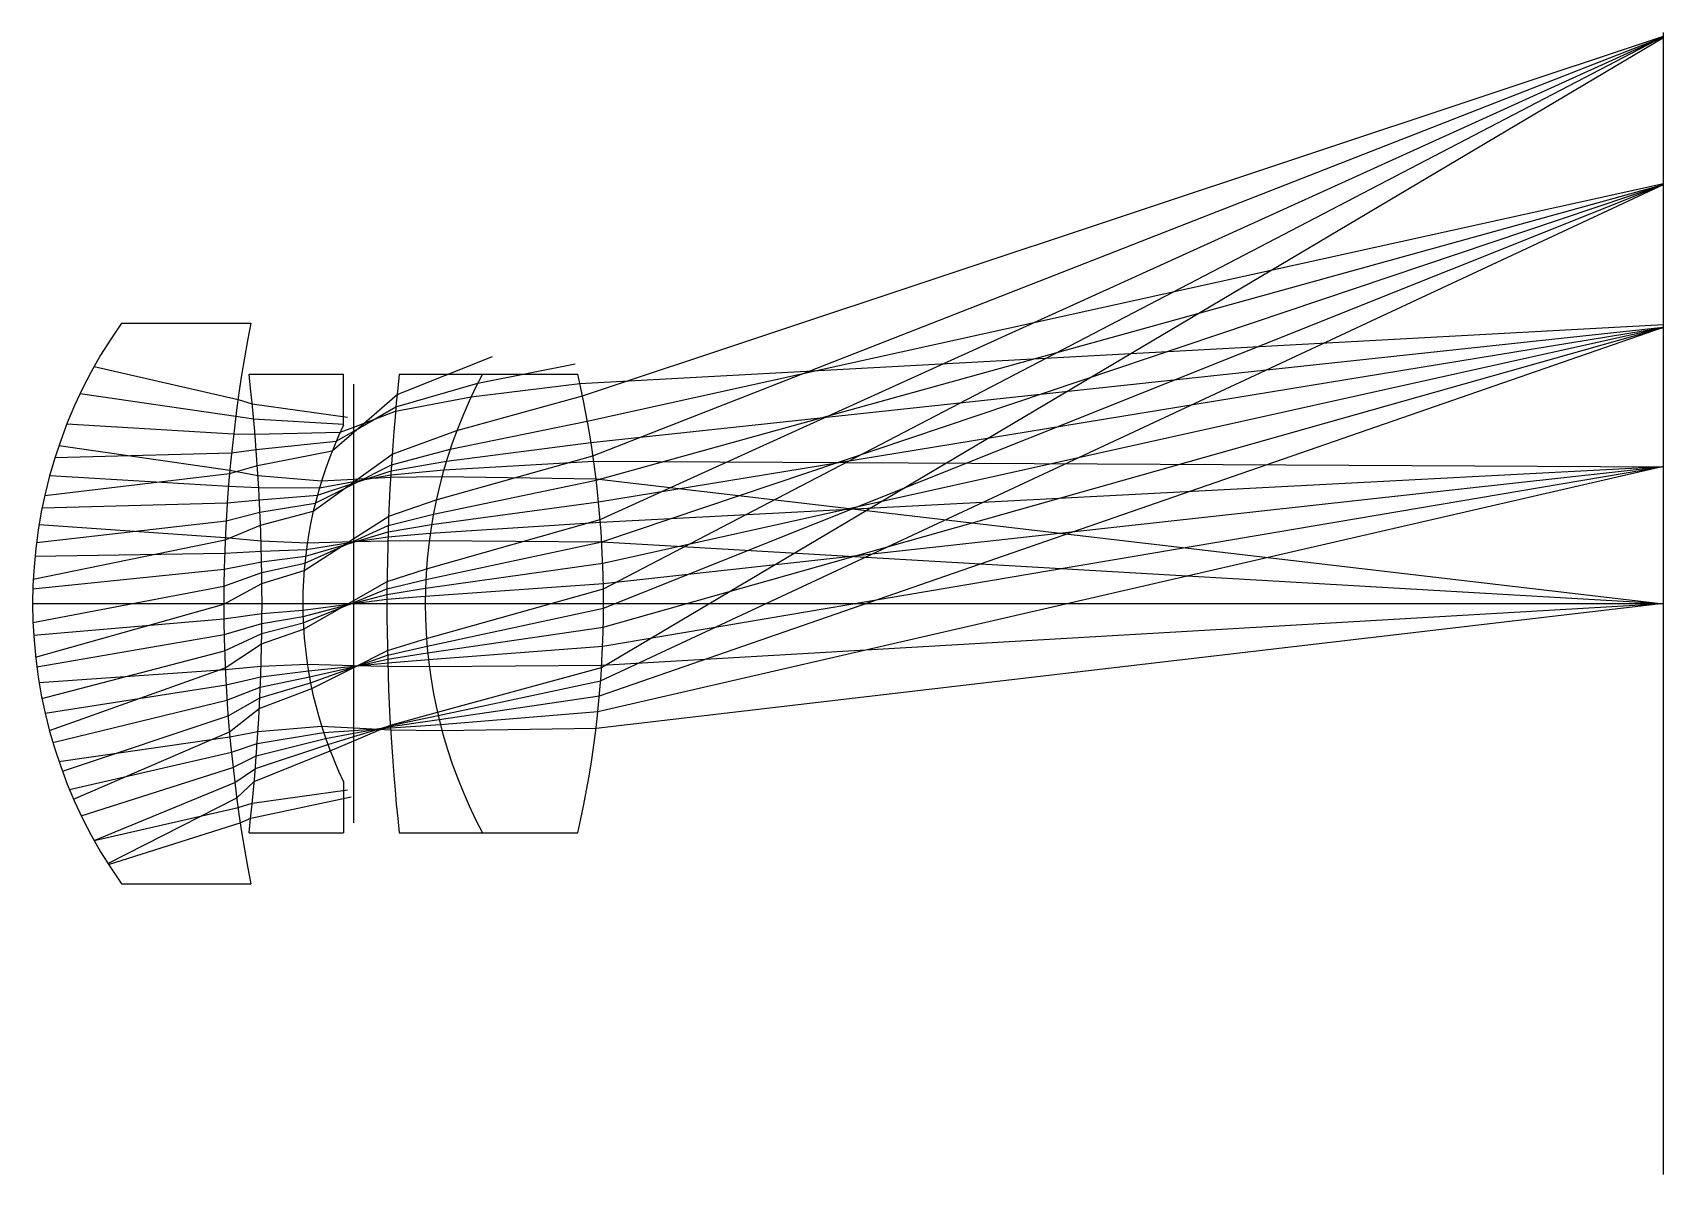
# Model space of a CAD drawing. Extents: x 0 to 64, y -22.4 to 22.4.
import ezdxf

# ---------------------------------------------------------------- set-up
doc = ezdxf.new("R2010")
doc.units = 0
doc.header["$LTSCALE"] = 0.5
doc.layers.add('1', color=7, linetype='CONTINUOUS')
doc.layers.add('2', color=7, linetype='CONTINUOUS')

msp = doc.modelspace()

# ---------------------------------------------------------------- linework, layer by layer
at = {"layer": '1', "color": 7}
for p, q in [((63.98, -22.396396), (63.98, 22.396396)), ((3.485807, 11), (8.561229, 11)), ((3.485807, 11), (3.485807, 11)), ((8.493222, 9), (12.200717, 9)), ((8.493222, 9), (8.493222, 9)), ((12.200717, 7), (12.200717, 9)), ((14.382725, 9), (17.653472, 9)), ((14.382725, 9), (14.382725, 9)), ((17.653472, 9), (21.386313, 9)), ((17.653472, 9), (17.653472, 9)), ((12.6, -8.607054), (12.6, 8.607054)), ((12.200717, -7), (12.200717, -9)), ((8.493222, -9), (12.200717, -9)), ((8.493222, -9), (8.493222, -9)), ((14.382725, -9), (17.653472, -9)), ((14.382725, -9), (14.382725, -9)), ((17.653472, -9), (21.386313, -9)), ((17.653472, -9), (17.653472, -9)), ((3.485807, -11), (8.561229, -11)), ((3.485807, -11), (3.485807, -11))]:
    msp.add_line(p, q, dxfattribs=at)
for centre, radius, start, end in [((19.099, 0), 19.099, 144.834065, 215.165935), ((65.04, 0), 57.54, 168.978849, 191.021151), ((-71.17, 0), 80.17, 353.554306, 6.445694), ((98.04, 0), 84.14, 173.859634, 186.140366), ((34.499, 0), 19.099, 151.885906, 208.114094), ((-18.06, 0), 40.46, 347.147501, 12.852499), ((26.706, 0), 16.106, 154.238843, 205.761157)]:
    msp.add_arc(centre, radius, start, end, dxfattribs=at)
at = {"layer": '2', "color": 7}
for p, q in [((21.570872, 8.148964), (63.98, 22.251703)), ((21.983477, 5.790642), (63.98, 22.226798)), ((22.265389, 3.297672), (63.98, 22.230448)), ((22.32191, -2.512556), (63.98, 22.204716)), ((22.395886, 0.576981), (63.98, 22.243901)), ((21.762868, 7.151976), (63.98, 16.47865)), ((22.109416, 4.840414), (63.98, 16.441304)), ((22.285806, -3.037684), (63.98, 16.44104)), ((22.327762, 2.416665), (63.98, 16.43309)), ((22.39961, -0.177574), (63.98, 16.444233)), ((21.467915, 8.634556), (63.98, 10.940522)), ((21.903213, 6.320852), (63.98, 10.838994)), ((22.203049, 3.987291), (63.98, 10.828664)), ((22.237759, -3.619696), (63.98, 10.843552)), ((22.368833, 1.58778), (63.98, 10.824731)), ((22.38944, -0.924343), (63.98, 10.833403)), ((14.300483, 8.199564), (18.037627, 9.684781)), ((2.414433, 9.295), (8.05862, 7.998369)), ((17.466386, 8.64071), (21.292272, 9.402676)), ((14.254665, 7.717329), (17.466386, 8.64071)), ((17.205901, 8.106821), (21.467915, 8.634556)), ((1.867067, 8.236036), (7.97165, 7.352214)), ((8.05862, 7.998369), (8.616569, 7.831491)), ((8.616569, 7.831491), (12.35774, 7.316466)), ((12.6, 6.725369), (14.300483, 8.199564)), ((12.6, 6.767281), (14.254665, 7.717329)), ((14.238424, 7.538932), (17.205901, 8.106821)), ((16.645305, 6.783611), (21.570872, 8.148964)), ((1.348781, 7.049932), (7.886844, 6.660954)), ((7.97165, 7.352214), (8.672196, 7.242419)), ((8.672196, 7.242419), (12.215808, 7.031186)), ((12.6, 6.919842), (14.238424, 7.538932)), ((16.38679, 6.059674), (21.762868, 7.151976)), ((7.886844, 6.660954), (8.723999, 6.646645)), ((8.723999, 6.646645), (12.068429, 6.718985)), ((11.757204, 5.994726), (12.6, 6.725369)), ((11.914912, 6.373928), (12.6, 6.767281)), ((12.068429, 6.718985), (12.6, 6.919842)), ((14.104448, 5.861966), (16.645305, 6.783611)), ((0.877359, 5.722203), (7.804735, 5.914057)), ((1.0332, 6.196667), (7.737969, 5.227699)), ((7.804735, 5.914057), (8.772366, 6.037142)), ((8.772366, 6.037142), (11.914912, 6.373928)), ((8.817185, 5.411016), (11.757204, 5.994726)), ((12.6, 4.769711), (14.104448, 5.861966)), ((14.076263, 5.443388), (16.38679, 6.059674)), ((15.836836, 4.061459), (21.983477, 5.790642)), ((16.236304, 5.589787), (21.903213, 6.320852)), ((7.726463, 5.100009), (8.817185, 5.411016)), ((7.737969, 5.227699), (8.842457, 5.023502)), ((12.6, 4.70062), (14.076263, 5.443388)), ((12.6, 4.721571), (14.061127, 5.204668)), ((14.05194, 5.054249), (16.134862, 5.246925)), ((14.061127, 5.204668), (16.236304, 5.589787)), ((16.134862, 5.246925), (22.01356, 5.578658)), ((22.01356, 5.578658), (63.98, 5.36454)), ((22.17732, -4.239067), (63.98, 5.389931)), ((22.274145, 3.188787), (63.98, 5.371406)), ((22.365528, -1.669821), (63.98, 5.37569)), ((22.392337, 0.787433), (63.98, 5.370757)), ((0.476779, 4.240835), (7.726463, 5.100009)), ((0.670786, 5.017244), (7.68424, 4.60091)), ((7.68424, 4.60091), (8.870842, 4.548898)), ((8.842457, 5.023502), (11.333788, 4.806073)), ((8.870842, 4.548898), (11.252302, 4.537228)), ((11.01122, 3.61623), (12.6, 4.769711)), ((11.089514, 3.940633), (12.6, 4.70062)), ((11.170568, 4.248953), (12.6, 4.721571)), ((11.252302, 4.537228), (12.6, 4.786113)), ((11.333788, 4.806073), (12.6, 4.874002)), ((12.6, 4.786113), (14.05194, 5.054249)), ((12.6, 4.874002), (14.045824, 4.951567)), ((14.045824, 4.951567), (16.05956, 4.975829)), ((15.72483, 3.507468), (22.109416, 4.840414)), ((16.05956, 4.975829), (22.103372, 4.890313)), ((22.103372, 4.890313), (63.98, -0.015319)), ((0.372355, 3.752942), (7.635337, 3.944146)), ((7.635337, 3.944146), (8.896738, 4.067717)), ((8.896738, 4.067717), (11.170568, 4.248953)), ((8.920169, 3.576829), (11.089514, 3.940633)), ((13.96965, 3.422852), (15.836836, 4.061459)), ((15.652731, 3.096765), (22.203049, 3.987291)), ((0.151189, 2.398388), (7.591682, 3.246892)), ((7.591682, 3.246892), (8.920169, 3.576829)), ((8.940934, 3.076864), (11.01122, 3.61623)), ((12.6, 2.545837), (13.96965, 3.422852)), ((13.955616, 3.05874), (15.72483, 3.507468)), ((15.448867, 1.365375), (22.265389, 3.297672)), ((0.252989, 3.098333), (7.558179, 2.586855)), ((7.554219, 2.497316), (8.940934, 3.076864)), ((7.558179, 2.586855), (8.962179, 2.462262)), ((12.6, 2.445681), (13.955616, 3.05874)), ((12.6, 2.412191), (13.946924, 2.809642)), ((12.6, 2.412934), (13.94084, 2.621249)), ((13.94084, 2.621249), (15.600976, 2.76342)), ((13.946924, 2.809642), (15.652731, 3.096765)), ((15.600976, 2.76342), (22.274145, 3.188787)), ((0.023649, 0.95016), (7.554219, 2.497316)), ((0.090836, 1.860513), (7.533881, 1.974305)), ((7.533881, 1.974305), (8.973791, 2.049781)), ((8.962179, 2.462262), (10.777613, 2.385316)), ((8.973791, 2.049781), (10.740676, 2.124068)), ((10.652452, 1.298784), (12.6, 2.545837)), ((10.677309, 1.576169), (12.6, 2.445681)), ((10.70702, 1.853609), (12.6, 2.412191)), ((10.740676, 2.124068), (12.6, 2.412934)), ((10.777613, 2.385316), (12.6, 2.430985)), ((12.6, 2.430985), (13.9361, 2.464469)), ((13.9361, 2.464469), (15.560732, 2.472612)), ((15.423307, 0.94326), (22.327762, 2.416665)), ((15.560732, 2.472612), (22.327487, 2.421266)), ((22.327487, 2.421266), (63.98, -0.001753)), ((0.008828, 0.580648), (7.515667, 1.342669)), ((7.515667, 1.342669), (8.983369, 1.632894)), ((8.983369, 1.632894), (10.70702, 1.853609)), ((8.990859, 1.210635), (10.677309, 1.576169)), ((8.996143, 0.786396), (10.652452, 1.298784)), ((13.904441, 0.864447), (15.448867, 1.365375)), ((15.409312, 0.596333), (22.368833, 1.58778)), ((0.014435, -0.742408), (7.504036, 0.681511)), ((7.500004, -0.020819), (8.996143, 0.786396)), ((7.504036, 0.681511), (8.990859, 1.210635)), ((12.6, 0.12097), (13.904441, 0.864447)), ((13.901964, 0.574873), (15.423307, 0.94326)), ((15.402192, 0.289356), (22.392337, 0.787433)), ((0, 0), (7.5, 0)), ((7.5, 0), (9, 0)), ((9, 0), (10.6, 0)), ((10.6, 0), (12.6, 0)), ((10.602033, -0.255873), (12.6, 0.00147)), ((10.608096, -0.510601), (12.6, 0.012313)), ((10.61801, -0.761458), (12.6, 0.045068)), ((10.631149, -1.001194), (12.6, 0.12097)), ((12.6, 0.045068), (13.901964, 0.574873)), ((12.6, 0.012313), (13.900744, 0.353784)), ((12.6, 0.00147), (13.90017, 0.168934)), ((12.6, 0), (13.9, 0)), ((13.9, 0), (15.4, 0)), ((13.90017, 0.168934), (15.402192, 0.289356)), ((13.900744, 0.353784), (15.409312, 0.596333)), ((15.4, 0), (22.4, 0)), ((15.449887, -1.379528), (22.395886, 0.576981)), ((22.103372, -4.890313), (63.98, 0.015319)), ((22.327487, -2.421266), (63.98, 0.001753)), ((22.4, 0), (63.98, 0)), ((0.040484, -1.242891), (7.503178, -0.604785)), ((0.116761, -2.10865), (7.500004, -0.020819)), ((7.503178, -0.604785), (8.999042, -0.391931)), ((8.996149, -0.78581), (10.608096, -0.510601)), ((8.999042, -0.391931), (10.602033, -0.255873)), ((15.473151, -1.669987), (22.39961, -0.177574)), ((0.162539, -2.486412), (7.51292, -1.219266)), ((7.51292, -1.219266), (8.996149, -0.78581)), ((7.529864, -1.853606), (8.991286, -1.181971)), ((8.984509, -1.575936), (10.631149, -1.001194)), ((8.991286, -1.181971), (10.61801, -0.761458)), ((15.498761, -1.939776), (22.38944, -0.924343)), ((0.367965, -3.730968), (7.529864, -1.853606)), ((7.555162, -2.518938), (8.984509, -1.575936)), ((12.6, -2.506553), (13.920239, -1.84538)), ((13.920239, -1.84538), (15.449887, -1.379528)), ((13.924362, -2.024589), (15.473151, -1.669987)), ((15.527488, -2.203071), (22.365528, -1.669821)), ((0.659742, -4.976501), (7.555162, -2.518938)), ((7.558179, -2.586855), (8.962179, -2.462262)), ((8.962179, -2.462262), (10.777613, -2.385316)), ((10.777613, -2.385316), (12.6, -2.430985)), ((10.817358, -2.637097), (12.6, -2.456339)), ((10.859535, -2.879718), (12.6, -2.48204)), ((10.903679, -3.11286), (12.6, -2.501721)), ((10.948747, -3.333497), (12.6, -2.506553)), ((12.6, -2.501721), (13.924362, -2.024589)), ((12.6, -2.48204), (13.928208, -2.178558)), ((12.6, -2.456339), (13.932026, -2.321273)), ((12.6, -2.430985), (13.9361, -2.464469)), ((13.928208, -2.178558), (15.498761, -1.939776)), ((13.932026, -2.321273), (15.527488, -2.203071)), ((13.9361, -2.464469), (15.560732, -2.472612)), ((15.560732, -2.472612), (22.327487, -2.421266)), ((15.88272, -4.266841), (22.32191, -2.512556)), ((0.252989, -3.098333), (7.558179, -2.586855)), ((0.489432, -4.296018), (7.588498, -3.190067)), ((7.588498, -3.190067), (8.948505, -2.872993)), ((8.914561, -3.700266), (10.903679, -3.11286)), ((8.93267, -3.284979), (10.859535, -2.879718)), ((8.948505, -2.872993), (10.817358, -2.637097)), ((15.911845, -4.391978), (22.285806, -3.037684)), ((0.795858, -5.455895), (7.625183, -3.793471)), ((7.625183, -3.793471), (8.93267, -3.284979)), ((7.669, -4.406813), (8.914561, -3.700266)), ((8.894208, -4.117228), (10.948747, -3.333497)), ((15.951294, -4.555699), (22.237759, -3.619696)), ((1.169427, -6.580441), (7.669, -4.406813)), ((7.721201, -5.040523), (8.894208, -4.117228)), ((14.035789, -4.778302), (15.88272, -4.266841)), ((14.036224, -4.785943), (15.911845, -4.391978)), ((15.999987, -4.749561), (22.17732, -4.239067)), ((1.608671, -7.672039), (7.721201, -5.040523)), ((7.737969, -5.227699), (8.842457, -5.023502)), ((8.811341, -5.496729), (11.414998, -5.058506)), ((8.842457, -5.023502), (11.333788, -4.806073)), ((11.333788, -4.806073), (12.6, -4.874002)), ((11.414998, -5.058506), (12.6, -4.976593)), ((11.496752, -5.299246), (12.6, -5.092013)), ((12.6, -5.38324), (14.035789, -4.778302)), ((12.6, -5.224012), (14.036224, -4.785943)), ((12.6, -5.092013), (14.038278, -4.821849)), ((12.6, -4.874002), (14.045824, -4.951567)), ((12.6, -4.976593), (14.041459, -4.876952)), ((14.038278, -4.821849), (15.951294, -4.555699)), ((14.041459, -4.876952), (15.999987, -4.749561)), ((14.045824, -4.951567), (16.05956, -4.975829)), ((16.05956, -4.975829), (22.103372, -4.890313)), ((1.0332, -6.196667), (7.737969, -5.227699)), ((7.796544, -5.834237), (8.811341, -5.496729)), ((8.738665, -6.467929), (11.5809, -5.534852)), ((8.777007, -5.975368), (11.496752, -5.299246)), ((11.5809, -5.534852), (12.6, -5.224012)), ((11.670846, -5.774718), (12.6, -5.38324)), ((1.449205, -7.297707), (7.796544, -5.834237)), ((7.860385, -6.429874), (8.777007, -5.975368)), ((8.695099, -6.985333), (11.670846, -5.774718)), ((1.911008, -8.327349), (7.860385, -6.429874)), ((2.413098, -9.292604), (7.930321, -7.023968)), ((7.930321, -7.023968), (8.738665, -6.467929)), ((8.007627, -7.626276), (8.695099, -6.985333)), ((2.95193, -10.200192), (8.007627, -7.626276)), ((8.556103, -8.424808), (12.497525, -7.584357)), ((8.616569, -7.831491), (12.35774, -7.316466)), ((2.414433, -9.295), (8.05862, -7.998369)), ((8.05862, -7.998369), (8.616569, -7.831491)), ((2.97845, -10.242053), (8.147729, -8.609361)), ((8.147729, -8.609361), (8.556103, -8.424808))]:
    msp.add_line(p, q, dxfattribs=at)

doc.saveas('drawing.dxf')
